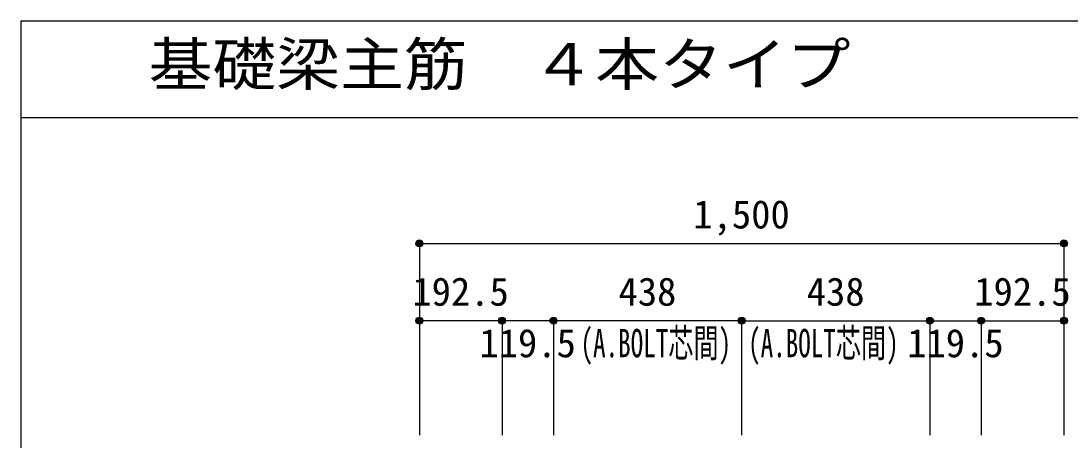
# Model space of a CAD drawing. Units: millimetres at full size, sheet at 1:30. Extents: x -5973 to 5954, y -4195 to 4201.
# Drawn here: x -5973 to -3532, y 3225 to 4201 of the extents above; entities that cross this region are included whole.
import ezdxf
from ezdxf.enums import TextEntityAlignment as Align

# ---------------------------------------------------------------- set-up
doc = ezdxf.new("R2010")
doc.units = ezdxf.units.MM
doc.header["$LTSCALE"] = 30
doc.header["$PDMODE"] = 32
doc.header["$PDSIZE"] = 15
for name, color, linetype in [('0-7_文字', 4, 'Continuous'), ('0-D_寸法', 4, 'Continuous'), ('6-7_文字', 7, 'Continuous'), ('F-0_枠', 6, 'Continuous')]:
    doc.layers.add(name, color=color, linetype=linetype)
doc.styles.add('ＭＳ ゴシック', font='')
doc.styles.get('ＭＳ ゴシック').set_extended_font_data('MS Gothic')

msp = doc.modelspace()

# ---------------------------------------------------------------- linework, layer by layer
at = {"layer": '0-D_寸法'}
for p, q in [((-5045.8, 3683.07), (-5045.8, 3503.07)), ((-5045.8, 3683.07), (-5045.8, 3503.07)), ((-5045.8, 3683.07), (-3545.8, 3683.07)), ((-5045.8, 3683.07), (-3545.8, 3683.07)), ((-3545.8, 3683.07), (-3545.8, 3236.03)), ((-5045.8, 3503.07), (-5045.8, 3236.03)), ((-4853.3, 3503.07), (-5045.8, 3503.07)), ((-4853.3, 3503.07), (-4853.3, 3236.03)), ((-4733.8, 3503.07), (-4853.3, 3503.07)), ((-4733.8, 3503.07), (-4733.8, 3236.03)), ((-4295.8, 3503.07), (-4733.8, 3503.07)), ((-4295.8, 3503.07), (-4295.8, 3236.03)), ((-4295.8, 3503.07), (-3857.8, 3503.07)), ((-3857.8, 3503.07), (-3857.8, 3236.03)), ((-3738.3, 3503.07), (-3738.3, 3236.03))]:
    msp.add_line(p, q, dxfattribs=at)
msp.add_lwpolyline([(-3857.8, 3503.07), (-3738.3, 3503.07), (-3545.8, 3503.07)], dxfattribs=at)
for centre, radius in [((-5045.8, 3683.07), 8), ((-5045.8, 3683.07), 7.2), ((-5045.8, 3683.07), 6.4), ((-5045.8, 3683.07), 5.6), ((-5045.8, 3683.07), 4.8), ((-5045.8, 3683.07), 4), ((-5045.8, 3683.07), 3.2), ((-3545.8, 3683.07), 8), ((-3545.8, 3683.07), 7.2), ((-3545.8, 3683.07), 6.4), ((-3545.8, 3683.07), 5.6), ((-3545.8, 3683.07), 4.8), ((-3545.8, 3683.07), 4), ((-3545.8, 3683.07), 3.2), ((-5045.8, 3683.07), 2.4), ((-5045.8, 3683.07), 1.6), ((-5045.8, 3683.07), 0.8), ((-3545.8, 3683.07), 2.4), ((-3545.8, 3683.07), 1.6), ((-3545.8, 3683.07), 0.8), ((-5045.8, 3503.07), 8), ((-5045.8, 3503.07), 7.2), ((-5045.8, 3503.07), 6.4), ((-5045.8, 3503.07), 5.6), ((-5045.8, 3503.07), 4.8), ((-5045.8, 3503.07), 4), ((-5045.8, 3503.07), 3.2), ((-5045.8, 3503.07), 2.4), ((-5045.8, 3503.07), 1.6), ((-5045.8, 3503.07), 0.8), ((-4853.3, 3503.07), 8), ((-4853.3, 3503.07), 7.2), ((-4853.3, 3503.07), 6.4), ((-4853.3, 3503.07), 5.6), ((-4853.3, 3503.07), 4.8), ((-4853.3, 3503.07), 4), ((-4853.3, 3503.07), 3.2), ((-4853.3, 3503.07), 2.4), ((-4853.3, 3503.07), 1.6), ((-4853.3, 3503.07), 0.8), ((-4733.8, 3503.07), 8), ((-4733.8, 3503.07), 7.2), ((-4733.8, 3503.07), 6.4), ((-4733.8, 3503.07), 5.6), ((-4733.8, 3503.07), 4.8), ((-4733.8, 3503.07), 4), ((-4733.8, 3503.07), 3.2), ((-4733.8, 3503.07), 2.4), ((-4733.8, 3503.07), 1.6), ((-4733.8, 3503.07), 0.8), ((-4295.8, 3503.07), 8), ((-4295.8, 3503.07), 7.2), ((-4295.8, 3503.07), 6.4), ((-4295.8, 3503.07), 5.6), ((-4295.8, 3503.07), 4.8), ((-4295.8, 3503.07), 4), ((-4295.8, 3503.07), 3.2), ((-4295.8, 3503.07), 2.4), ((-4295.8, 3503.07), 1.6), ((-4295.8, 3503.07), 0.8), ((-3857.8, 3503.07), 8), ((-3857.8, 3503.07), 7.2), ((-3857.8, 3503.07), 6.4), ((-3857.8, 3503.07), 5.6), ((-3857.8, 3503.07), 4.8), ((-3857.8, 3503.07), 4), ((-3857.8, 3503.07), 3.2), ((-3857.8, 3503.07), 2.4), ((-3857.8, 3503.07), 1.6), ((-3857.8, 3503.07), 0.8), ((-3738.3, 3503.07), 8), ((-3738.3, 3503.07), 7.2), ((-3738.3, 3503.07), 6.4), ((-3738.3, 3503.07), 5.6), ((-3738.3, 3503.07), 4.8), ((-3738.3, 3503.07), 4), ((-3738.3, 3503.07), 3.2), ((-3738.3, 3503.07), 2.4), ((-3738.3, 3503.07), 1.6), ((-3738.3, 3503.07), 0.8), ((-3545.8, 3503.07), 8), ((-3545.8, 3503.07), 7.2), ((-3545.8, 3503.07), 6.4), ((-3545.8, 3503.07), 5.6), ((-3545.8, 3503.07), 4.8), ((-3545.8, 3503.07), 4), ((-3545.8, 3503.07), 3.2), ((-3545.8, 3503.07), 2.4), ((-3545.8, 3503.07), 1.6), ((-3545.8, 3503.07), 0.8)]:
    msp.add_circle(centre, radius, dxfattribs=at)
at = {"layer": '0-D_寸法', "color": 7}
for p in [(-5045.8, 3683.07), (-5045.8, 3683.07), (-3545.8, 3683.07), (-5045.8, 3503.07), (-5045.8, 3503.07), (-4853.3, 3503.07), (-4733.8, 3503.07), (-4733.8, 3503.07), (-4295.8, 3503.07), (-4295.8, 3503.07), (-3857.8, 3503.07), (-3857.8, 3503.07), (-3738.3, 3503.07), (-3738.3, 3503.07), (-3545.8, 3503.07), (-3545.8, 3503.07)]:
    msp.add_point(p, dxfattribs=at)
at = {"layer": 'F-0_枠'}
for q in [(5954.1, 4201.15), (-5972.88, -4195.24)]:
    msp.add_line((-5972.88, 4201.15), q, dxfattribs=at)
at = {"layer": 'F-0_枠', "color": 2}
msp.add_line((-5972.88, 3976.15), (3723.6, 3976.15), dxfattribs=at)

# ---------------------------------------------------------------- texts
at = {"layer": '0-7_文字', "style": 'ＭＳ ゴシック', "width": 0.65}
for p in [(-4670.8, 3398.07), (-4280.8, 3398.07)]:
    msp.add_text('(A.BOLT芯間)', height=65.98, dxfattribs=at).set_placement(p, align=Align.BOTTOM_LEFT)
at = {"layer": '0-D_寸法', "style": 'ＭＳ ゴシック'}
for s, p in [('1,500', (-4408.3, 3698.07)), ('192.5', (-5062.05, 3518.07)), ('438', (-4582.3, 3518.07)), ('438', (-4144.3, 3518.07)), ('192.5', (-3754.55, 3518.07)), ('119.5', (-4906.05, 3398.07)), ('119.5', (-3910.55, 3398.07))]:
    msp.add_text(s, height=65.98, dxfattribs=at).set_placement(p, align=Align.BOTTOM_LEFT)
at = {"layer": '6-7_文字', "color": 2, "style": 'ＭＳ ゴシック', "width": 1.1}
msp.add_text('\u3000\u3000基礎梁主筋\u3000４本タイプ', height=98.97, dxfattribs=at).set_placement((-5972.88, 4021.15), align=Align.BOTTOM_LEFT)

doc.saveas('drawing.dxf')
